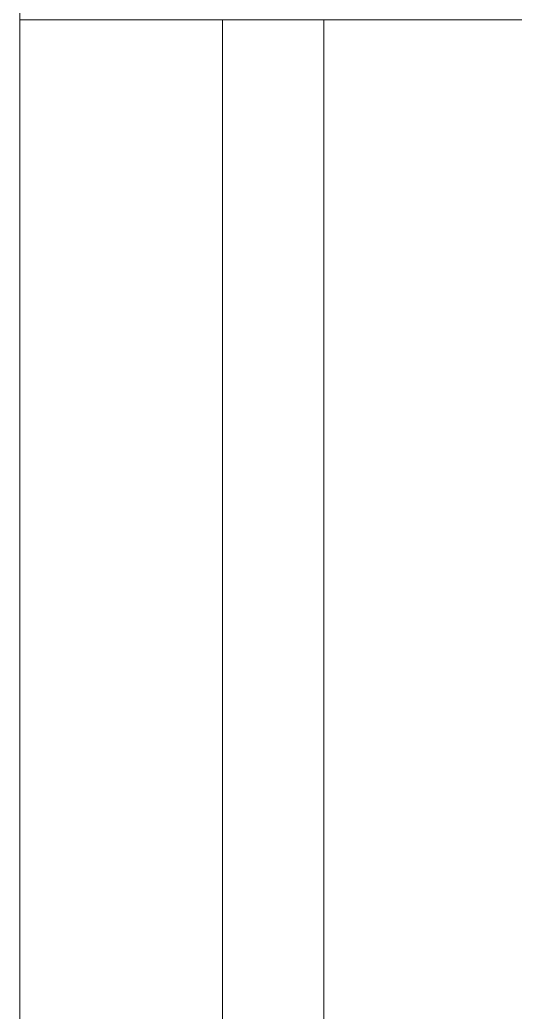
# Model space of a CAD drawing. Header units: millimetres. Extents: x 214 to 1190, y -192 to 1092.
# Drawn here: x 1042.7776 to 1042.9244, y 72.363 to 72.6572 of the extents above; entities that cross this region are included whole.
import ezdxf

# ---------------------------------------------------------------- set-up
doc = ezdxf.new("R2010")
doc.units = ezdxf.units.MM
doc.linetypes.add('HIDDEN2', pattern=[4.7625, 3.175, -1.5875])
doc.layers.add('I-ARQ', color=8, linetype='Continuous', lineweight=0)

msp = doc.modelspace()

# ---------------------------------------------------------------- linework, layer by layer
at = {"layer": 'I-ARQ'}
for p, q in [((1042.77763, 72.8572), (1042.77763, 72.6572)), ((1042.77763, 72.6572), (1042.77763, 68.0197)), ((1042.77763, 72.6572), (1042.77763, 71.9897)), ((1042.77763, 72.6572), (1042.97763, 72.6572))]:
    msp.add_line(p, q, dxfattribs=at)
at = {"layer": 'I-ARQ', "linetype": 'HIDDEN2'}
for p, q in [((1042.83763, 72.6572), (1042.83763, 72.1572)), ((1042.86763, 72.1572), (1042.86763, 72.6572))]:
    msp.add_line(p, q, dxfattribs=at)

doc.saveas('drawing.dxf')
